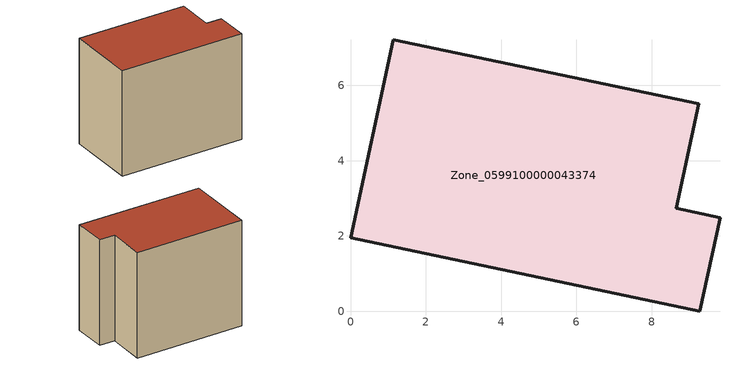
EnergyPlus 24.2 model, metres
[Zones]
Zone_0599100000043374
 floor ground (C_G): 0,1.95 1.13,7.21 9.26,5.51 8.66,2.73 9.82,2.48 9.28,0 z0
 wall outside (C_F): 1.13,7.21 0,1.95 9.28,0 9.82,2.48 8.66,2.73 9.26,5.51 1.13,7.21 z0:8.02
 roof outside (C_R): 0,1.95 9.28,0 9.82,2.48 8.66,2.73 9.26,5.51 1.13,7.21 z8.02
[BUILDING]
Pand.0599100000043374: North Axis=0; Terrain=City; Loads Convergence Tolerance Value=0.04; Temperature Convergence Tolerance Value=0.4; Solar Distribution=FullExterior; Maximum Number of Warmup Days=25; Minimum Number of Warmup Days=1
[Site:Location]
Rotterdam.The.Hague.AP_ZH_NLD Design_Conditions: Latitude=51.96; Longitude=4.45; Time Zone=1; Elevation=-4.5
[SITE:GROUNDTEMPERATURE:BUILDINGSURFACE]
18, 18, 18, 18, 18, 18, 18, 18, 18, 18, 18, 18
[MATERIAL] Thermal Absorptance=0.9; Solar Absorptance=0.7; Visible Absorptance=0.7
Name | Roughness | Thickness | Conductivity | Density | Specific Heat
G.TI.1975-1991 | MediumSmooth | 0.15 | 0.288461 | 540 | 1210
F.TI.1975-1991 | Rough | 0.3 | 0.230769 | 1920 | 840
R.TI.1975-1991 | MediumRough | 0.2 | 0.153846 | 1500 | 1000
[CONSTRUCTION]
C_G: G.TI.1975-1991
C_F: F.TI.1975-1991
C_R: R.TI.1975-1991
[ZONE]
Zone_0599100000043374: Type=1; Multiplier=1; Ceiling Height=Autocalculate; Volume=Autocalculate; Floor Area=autocalculate; Part of Total Floor Area=Yes
[ZONEINFILTRATION:DESIGNFLOWRATE]
Infil_Zone_0599100000043374: Zone or ZoneList or Space or SpaceList=Zone_0599100000043374; Schedule=AlwaysOn; Design Flow Rate Calculation Method=Flow/Area; Flow Rate per Floor Area=0.003; Constant Term Coefficient=1; Temperature Term Coefficient=0; Velocity Term Coefficient=0; Velocity Squared Term Coefficient=0
[HVACTEMPLATE:ZONE:IDEALLOADSAIRSYSTEM]
Zone_0599100000043374: Maximum Heating Supply Air Temperature=50; Minimum Cooling Supply Air Temperature=13; Maximum Heating Supply Air Humidity Ratio=0.0156; Minimum Cooling Supply Air Humidity Ratio=0.0077; Heating Limit=NoLimit; Cooling Limit=NoLimit; Dehumidification Control Type=ConstantSensibleHeatRatio; Cooling Sensible Heat Ratio=0.7; Dehumidification Setpoint=60; Humidification Control Type=None; Humidification Setpoint=30; Outdoor Air Method=None; Outdoor Air Flow Rate per Person=0.00944; Outdoor Air Flow Rate per Zone Floor Area=0; Outdoor Air Flow Rate per Zone=0; Demand Controlled Ventilation Type=None; Outdoor Air Economizer Type=NoEconomizer; Heat Recovery Type=None; Sensible Heat Recovery Effectiveness=0.7; Latent Heat Recovery Effectiveness=0.65
[ZONECONTROL:THERMOSTAT]
ThermostatControl_Zone_0599100000043374: Zone or ZoneList=Zone_0599100000043374; Control Type Schedule=DualSetpointControlType; Control 1=Thermostat_Zone_0599100000043374; Temperature Difference Between Cutout And Setpoint=0
[THERMOSTATSETPOINT:DUALSETPOINT]
Thermostat_Zone_0599100000043374: Heating Setpoint Temperature Schedule=HeatingSetpoint_Zone_0599100000043374; Cooling Setpoint Temperature Schedule=CoolingSetpoint_Zone_0599100000043374
[SCHEDULE:COMPACT]
HeatingSetpoint_Zone_0599100000043374: Through: 12/31, For: AllDays, Until: 24:00, 21
CoolingSetpoint_Zone_0599100000043374: Through: 12/31, For: AllDays, Until: 24:00, 24
DualSetpointControlType: Through: 12/31, For: AllDays, Until: 24:00, 4
AlwaysOn: Through: 12/31, For: AllDays, Until: 24:00, 1
